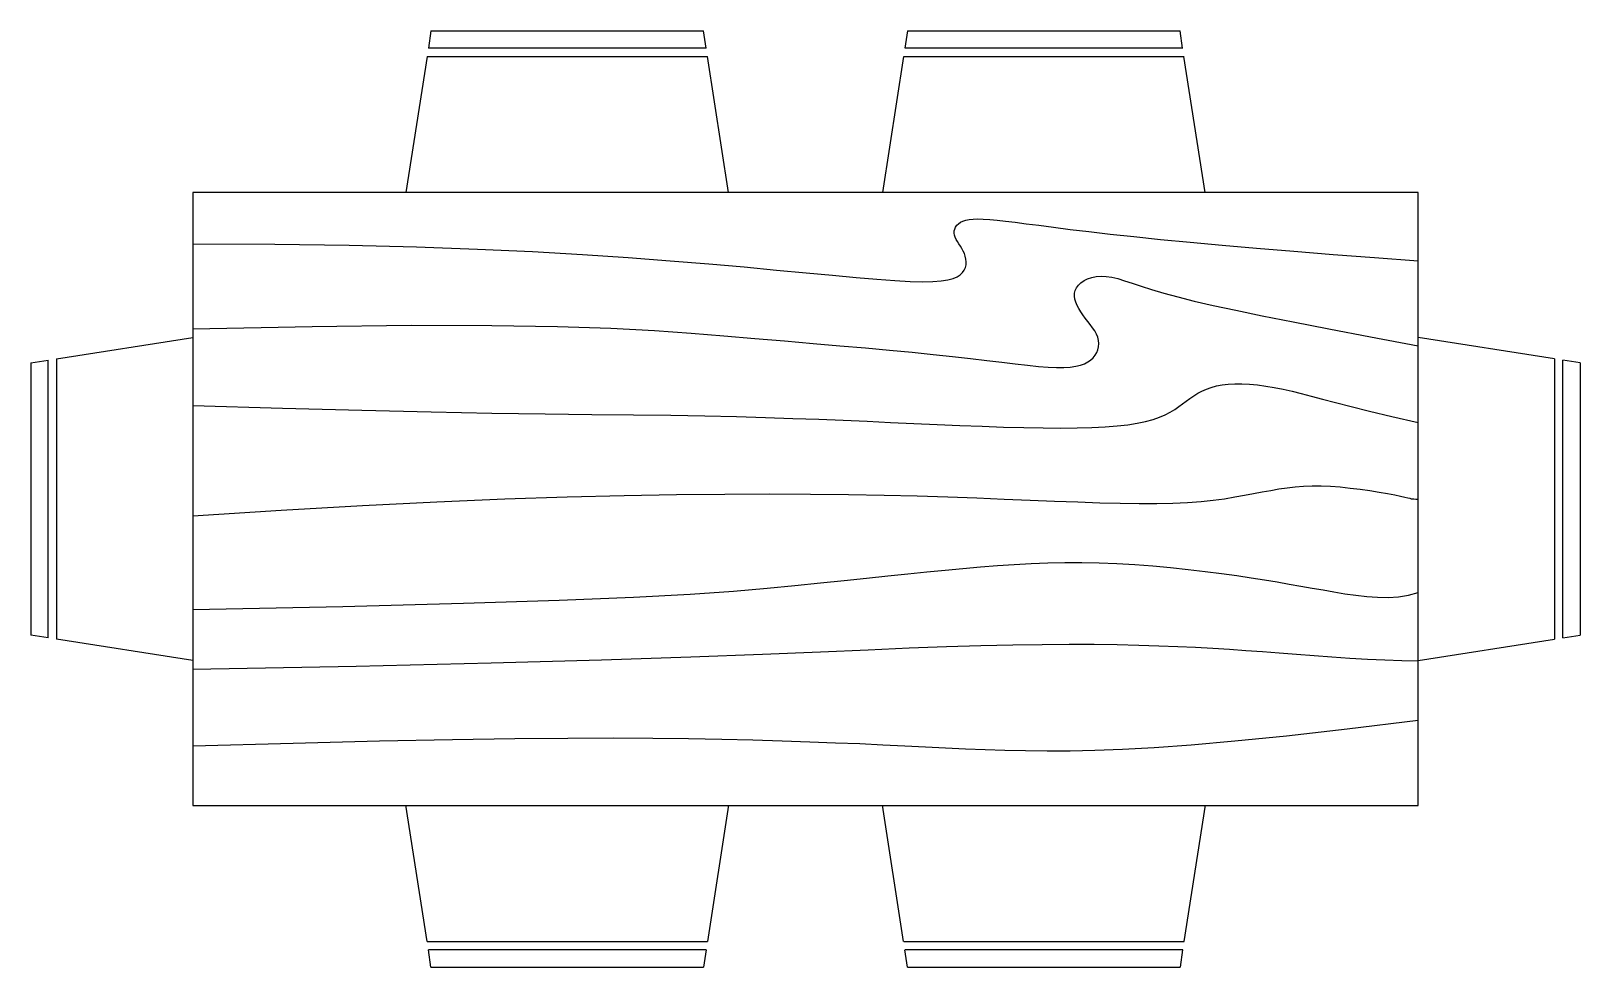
# Model space of a CAD drawing. Header units: millimetres. Extents: x 2056.49 to 2058.38, y 967.16 to 968.3.
import ezdxf

# ---------------------------------------------------------------- set-up
doc = ezdxf.new("R2010")
doc.units = ezdxf.units.MM

msp = doc.modelspace()

# ---------------------------------------------------------------- linework, layer by layer
at = {"linetype": 'Continuous'}
for p, q in [((2056.9802, 968.3035), (2056.977, 968.2827)), ((2056.9802, 968.3035), (2057.3121, 968.3035)), ((2057.3154, 968.2827), (2057.3121, 968.3035)), ((2057.5611, 968.3035), (2057.5578, 968.2827)), ((2057.5611, 968.3035), (2057.893, 968.3035)), ((2057.8962, 968.2827), (2057.893, 968.3035)), ((2057.3154, 968.2827), (2056.977, 968.2827)), ((2057.8963, 968.2827), (2057.5579, 968.2827)), ((2056.9754, 968.2724), (2056.9494, 968.1064)), ((2056.9754, 968.2724), (2057.3171, 968.2724)), ((2057.3429, 968.1064), (2057.317, 968.2724)), ((2057.5562, 968.2724), (2057.5303, 968.1064)), ((2057.5563, 968.2724), (2057.8979, 968.2724)), ((2057.9238, 968.1064), (2057.8978, 968.2724)), ((2058.1834, 968.1064), (2056.6898, 968.1064)), ((2056.6898, 968.1064), (2056.6898, 967.3596)), ((2058.1834, 967.3596), (2058.1834, 968.1064)), ((2056.5238, 967.9038), (2056.6899, 967.9298)), ((2058.3494, 967.9038), (2058.1834, 967.9298)), ((2056.5238, 967.9037), (2056.5238, 967.5621)), ((2058.3494, 967.9037), (2058.3494, 967.5621)), ((2056.4927, 967.899), (2056.5135, 967.9022)), ((2056.4927, 967.899), (2056.4927, 967.5671)), ((2056.5135, 967.5638), (2056.5135, 967.9021)), ((2058.3805, 967.899), (2058.3597, 967.9022)), ((2058.3597, 967.5638), (2058.3597, 967.9021)), ((2058.3805, 967.899), (2058.3805, 967.5671)), ((2056.5135, 967.5638), (2056.4927, 967.5671)), ((2058.3597, 967.5638), (2058.3805, 967.5671)), ((2056.6899, 967.5363), (2056.5239, 967.5622)), ((2058.1834, 967.5363), (2058.3493, 967.5622)), ((2056.6898, 967.3596), (2058.1834, 967.3596)), ((2056.9754, 967.1936), (2056.9494, 967.3597)), ((2057.3429, 967.3597), (2057.317, 967.1937)), ((2057.5562, 967.1936), (2057.5303, 967.3597)), ((2057.9238, 967.3597), (2057.8978, 967.1937)), ((2056.9754, 967.1937), (2057.3171, 967.1937)), ((2057.5563, 967.1937), (2057.8979, 967.1937)), ((2056.9802, 967.1625), (2056.977, 967.1833)), ((2057.3154, 967.1833), (2056.977, 967.1833)), ((2057.3154, 967.1833), (2057.3121, 967.1625)), ((2057.5611, 967.1625), (2057.5578, 967.1833)), ((2057.8963, 967.1833), (2057.5579, 967.1833)), ((2057.8962, 967.1833), (2057.893, 967.1625)), ((2056.9802, 967.1625), (2057.3121, 967.1625)), ((2057.5611, 967.1625), (2057.893, 967.1625))]:
    msp.add_line(p, q, dxfattribs=at)
for points in [[(2056.6898, 968.0442), (2056.7898, 968.0437), (2056.8805, 968.0424), (2056.9625, 968.0403), (2057.0367, 968.0377), (2057.1039, 968.0346), (2057.1649, 968.031), (2057.2205, 968.0273), (2057.2715, 968.0234), (2057.3186, 968.0196), (2057.3618, 968.0158), (2057.4014, 968.0121), (2057.4374, 968.0087), (2057.4697, 968.0057), (2057.4984, 968.003), (2057.5237, 968.0008), (2057.5455, 967.9992), (2057.564, 967.9983), (2057.5793, 967.9979), (2057.5919, 967.9981), (2057.6021, 967.9988), (2057.6102, 968), (2057.6165, 968.0017), (2057.6213, 968.0037), (2057.625, 968.0061), (2057.6279, 968.0089), (2057.63, 968.0119), (2057.6314, 968.0151), (2057.6322, 968.0185), (2057.6324, 968.0219), (2057.6321, 968.0254), (2057.6313, 968.0288), (2057.6302, 968.0321), (2057.6288, 968.0352), (2057.6271, 968.0383), (2057.6253, 968.0412), (2057.6235, 968.044), (2057.6218, 968.0467), (2057.6202, 968.0493), (2057.619, 968.052), (2057.6181, 968.0545), (2057.6177, 968.0571), (2057.6178, 968.0597), (2057.6184, 968.0621), (2057.6194, 968.0645), (2057.621, 968.0667), (2057.623, 968.0686), (2057.6255, 968.0704), (2057.6285, 968.0718), (2057.632, 968.073), (2057.6361, 968.0738), (2057.6409, 968.0743), (2057.6466, 968.0744), (2057.6533, 968.0743), (2057.6611, 968.0738), (2057.67, 968.073), (2057.6803, 968.0718), (2057.6921, 968.0704), (2057.7056, 968.0686), (2057.7211, 968.0666), (2057.7388, 968.0643), (2057.759, 968.0617), (2057.7818, 968.059), (2057.8077, 968.056), (2057.8368, 968.0528), (2057.8693, 968.0495), (2057.9052, 968.046), (2057.9443, 968.0425), (2057.9864, 968.0388), (2058.0316, 968.035), (2058.0795, 968.0312), (2058.1302, 968.0273), (2058.1834, 968.0234)], [(2056.6898, 967.9405), (2056.8355, 967.9434), (2056.9559, 967.9447), (2057.0544, 967.9446), (2057.1344, 967.9433), (2057.1993, 967.9411), (2057.2525, 967.9383), (2057.2973, 967.9351), (2057.3372, 967.9318), (2057.375, 967.9286), (2057.4112, 967.9256), (2057.4458, 967.9227), (2057.4786, 967.9199), (2057.5098, 967.9172), (2057.5391, 967.9146), (2057.5666, 967.9119), (2057.5922, 967.9093), (2057.6159, 967.9068), (2057.6376, 967.9042), (2057.6576, 967.9018), (2057.6758, 967.8996), (2057.6923, 967.8976), (2057.7072, 967.896), (2057.7204, 967.8947), (2057.7322, 967.8938), (2057.7425, 967.8934), (2057.7515, 967.8934), (2057.7593, 967.8939), (2057.7659, 967.8949), (2057.7716, 967.8962), (2057.7765, 967.8979), (2057.7806, 967.9), (2057.7841, 967.9024), (2057.7871, 967.9052), (2057.7896, 967.9082), (2057.7915, 967.9115), (2057.7929, 967.915), (2057.7938, 967.9186), (2057.794, 967.9224), (2057.7937, 967.9262), (2057.7927, 967.9301), (2057.7911, 967.934), (2057.789, 967.9379), (2057.7865, 967.9418), (2057.7836, 967.9456), (2057.7807, 967.9495), (2057.7776, 967.9534), (2057.7747, 967.9573), (2057.772, 967.9612), (2057.7695, 967.9651), (2057.7675, 967.969), (2057.7659, 967.9728), (2057.7648, 967.9765), (2057.7643, 967.9802), (2057.7644, 967.9838), (2057.7652, 967.9873), (2057.7668, 967.9906), (2057.7691, 967.9937), (2057.7722, 967.9966), (2057.776, 967.9992), (2057.7804, 968.0014), (2057.7854, 968.0031), (2057.7908, 968.0042), (2057.7968, 968.0047), (2057.8031, 968.0044), (2057.8098, 968.0034), (2057.8171, 968.0016), (2057.8253, 967.9991), (2057.8347, 967.9961), (2057.8457, 967.9925), (2057.8584, 967.9885), (2057.8732, 967.9841), (2057.8904, 967.9794), (2057.9103, 967.9743), (2057.9336, 967.9689), (2057.961, 967.963), (2057.9931, 967.9563), (2058.0308, 967.9488), (2058.0745, 967.9403), (2058.1252, 967.9307), (2058.1834, 967.9197)], [(2056.6898, 967.8471), (2056.7994, 967.8437), (2056.8958, 967.8411), (2056.9803, 967.8392), (2057.0543, 967.8378), (2057.1192, 967.8369), (2057.1762, 967.8362), (2057.2268, 967.8356), (2057.2724, 967.835), (2057.314, 967.8343), (2057.3524, 967.8334), (2057.388, 967.8324), (2057.4213, 967.8313), (2057.4527, 967.8302), (2057.4827, 967.8289), (2057.5117, 967.8277), (2057.5403, 967.8264), (2057.5688, 967.8251), (2057.597, 967.8238), (2057.6248, 967.8227), (2057.6518, 967.8216), (2057.6779, 967.8207), (2057.7027, 967.82), (2057.7261, 967.8196), (2057.7478, 967.8194), (2057.7676, 967.8196), (2057.7855, 967.8201), (2057.8017, 967.8209), (2057.8163, 967.822), (2057.8293, 967.8235), (2057.8409, 967.8253), (2057.8511, 967.8274), (2057.8601, 967.8298), (2057.868, 967.8326), (2057.8749, 967.8356), (2057.881, 967.8388), (2057.8865, 967.8421), (2057.8915, 967.8456), (2057.8961, 967.849), (2057.9006, 967.8524), (2057.9051, 967.8557), (2057.9097, 967.8589), (2057.9146, 967.8619), (2057.9197, 967.8646), (2057.9252, 967.867), (2057.9311, 967.8691), (2057.9374, 967.8708), (2057.9443, 967.8722), (2057.9518, 967.873), (2057.9598, 967.8734), (2057.9685, 967.8734), (2057.9777, 967.8729), (2057.9874, 967.872), (2057.9975, 967.8706), (2058.0079, 967.8689), (2058.0186, 967.8668), (2058.0295, 967.8644), (2058.0408, 967.8616), (2058.0529, 967.8584), (2058.0665, 967.8548), (2058.0825, 967.8506), (2058.1014, 967.8457), (2058.1241, 967.8401), (2058.1512, 967.8337), (2058.1834, 967.8264)], [(2056.6898, 967.7123), (2056.7978, 967.7193), (2056.8968, 967.7251), (2056.9874, 967.7296), (2057.0703, 967.7331), (2057.1462, 967.7357), (2057.2156, 967.7374), (2057.2794, 967.7385), (2057.3381, 967.7391), (2057.3923, 967.7392), (2057.4426, 967.739), (2057.4891, 967.7384), (2057.5323, 967.7377), (2057.5725, 967.7367), (2057.6101, 967.7355), (2057.6453, 967.7343), (2057.6786, 967.733), (2057.7102, 967.7317), (2057.7402, 967.7305), (2057.7685, 967.7294), (2057.7951, 967.7285), (2057.82, 967.7278), (2057.8432, 967.7274), (2057.8646, 967.7274), (2057.8843, 967.7278), (2057.9023, 967.7287), (2057.9186, 967.73), (2057.9335, 967.7316), (2057.9472, 967.7334), (2057.9598, 967.7355), (2057.9716, 967.7375), (2057.9827, 967.7396), (2057.9932, 967.7417), (2058.0035, 967.7435), (2058.0135, 967.7452), (2058.0234, 967.7466), (2058.0334, 967.7477), (2058.0436, 967.7485), (2058.054, 967.7489), (2058.0649, 967.749), (2058.0762, 967.7486), (2058.0882, 967.7477), (2058.1004, 967.7464), (2058.1126, 967.7449), (2058.1245, 967.7432), (2058.1357, 967.7414), (2058.1459, 967.7396), (2058.1547, 967.7379), (2058.1618, 967.7365), (2058.167, 967.7353), (2058.1706, 967.7345), (2058.1731, 967.7339), (2058.1749, 967.7334), (2058.1763, 967.7332), (2058.178, 967.7331), (2058.1802, 967.733), (2058.1834, 967.733)], [(2056.6898, 967.5982), (2056.8727, 967.6021), (2057.02, 967.6059), (2057.1364, 967.6097), (2057.2269, 967.6135), (2057.2961, 967.6172), (2057.3487, 967.6208), (2057.3897, 967.6242), (2057.4236, 967.6276), (2057.4547, 967.6307), (2057.4837, 967.6337), (2057.511, 967.6366), (2057.5368, 967.6392), (2057.5612, 967.6417), (2057.5844, 967.6441), (2057.6068, 967.6463), (2057.6285, 967.6483), (2057.6497, 967.6502), (2057.6705, 967.6518), (2057.691, 967.6532), (2057.7115, 967.6544), (2057.7319, 967.6552), (2057.7525, 967.6556), (2057.7733, 967.6556), (2057.7944, 967.6552), (2057.816, 967.6543), (2057.8379, 967.653), (2057.8598, 967.6514), (2057.8815, 967.6494), (2057.9028, 967.6472), (2057.9235, 967.6448), (2057.9434, 967.6422), (2057.9621, 967.6397), (2057.9797, 967.6371), (2057.9961, 967.6345), (2058.0115, 967.6319), (2058.0262, 967.6294), (2058.0403, 967.6269), (2058.0539, 967.6245), (2058.0673, 967.6221), (2058.0805, 967.6198), (2058.0939, 967.6176), (2058.1072, 967.6156), (2058.1205, 967.6141), (2058.1336, 967.6132), (2058.1465, 967.613), (2058.1592, 967.6138), (2058.1715, 967.6157), (2058.1834, 967.6189)], [(2056.6898, 967.5256), (2056.8889, 967.5294), (2057.0535, 967.5333), (2057.188, 967.537), (2057.2968, 967.5405), (2057.3843, 967.5437), (2057.4548, 967.5467), (2057.5129, 967.5493), (2057.5628, 967.5515), (2057.6083, 967.5532), (2057.6503, 967.5545), (2057.6891, 967.5553), (2057.7249, 967.5558), (2057.7579, 967.556), (2057.7884, 967.5559), (2057.8166, 967.5555), (2057.8428, 967.555), (2057.8673, 967.5542), (2057.8903, 967.5533), (2057.912, 967.5523), (2057.933, 967.5512), (2057.9533, 967.5499), (2057.9734, 967.5485), (2057.9935, 967.547), (2058.014, 967.5454), (2058.035, 967.5438), (2058.0565, 967.5421), (2058.0782, 967.5405), (2058.1, 967.5391), (2058.1216, 967.5378), (2058.1428, 967.5368), (2058.1635, 967.5362), (2058.1834, 967.5359)], [(2056.6898, 967.4322), (2056.8124, 967.4356), (2056.9173, 967.4382), (2057.0065, 967.44), (2057.0823, 967.4411), (2057.1468, 967.4416), (2057.2021, 967.4417), (2057.2505, 967.4414), (2057.294, 967.4409), (2057.3345, 967.4401), (2057.3725, 967.4393), (2057.4082, 967.4383), (2057.4417, 967.4372), (2057.4732, 967.436), (2057.5029, 967.4348), (2057.531, 967.4335), (2057.5576, 967.4322), (2057.583, 967.4309), (2057.6074, 967.4297), (2057.6314, 967.4286), (2057.6554, 967.4276), (2057.6797, 967.4268), (2057.7048, 967.4263), (2057.7311, 967.426), (2057.759, 967.4262), (2057.7891, 967.4267), (2057.8228, 967.428), (2057.8615, 967.4301), (2057.9067, 967.4334), (2057.96, 967.4381), (2058.0229, 967.4445), (2058.0968, 967.4528), (2058.1834, 967.4633)]]:
    msp.add_lwpolyline(points, dxfattribs=at)

doc.saveas('drawing.dxf')
